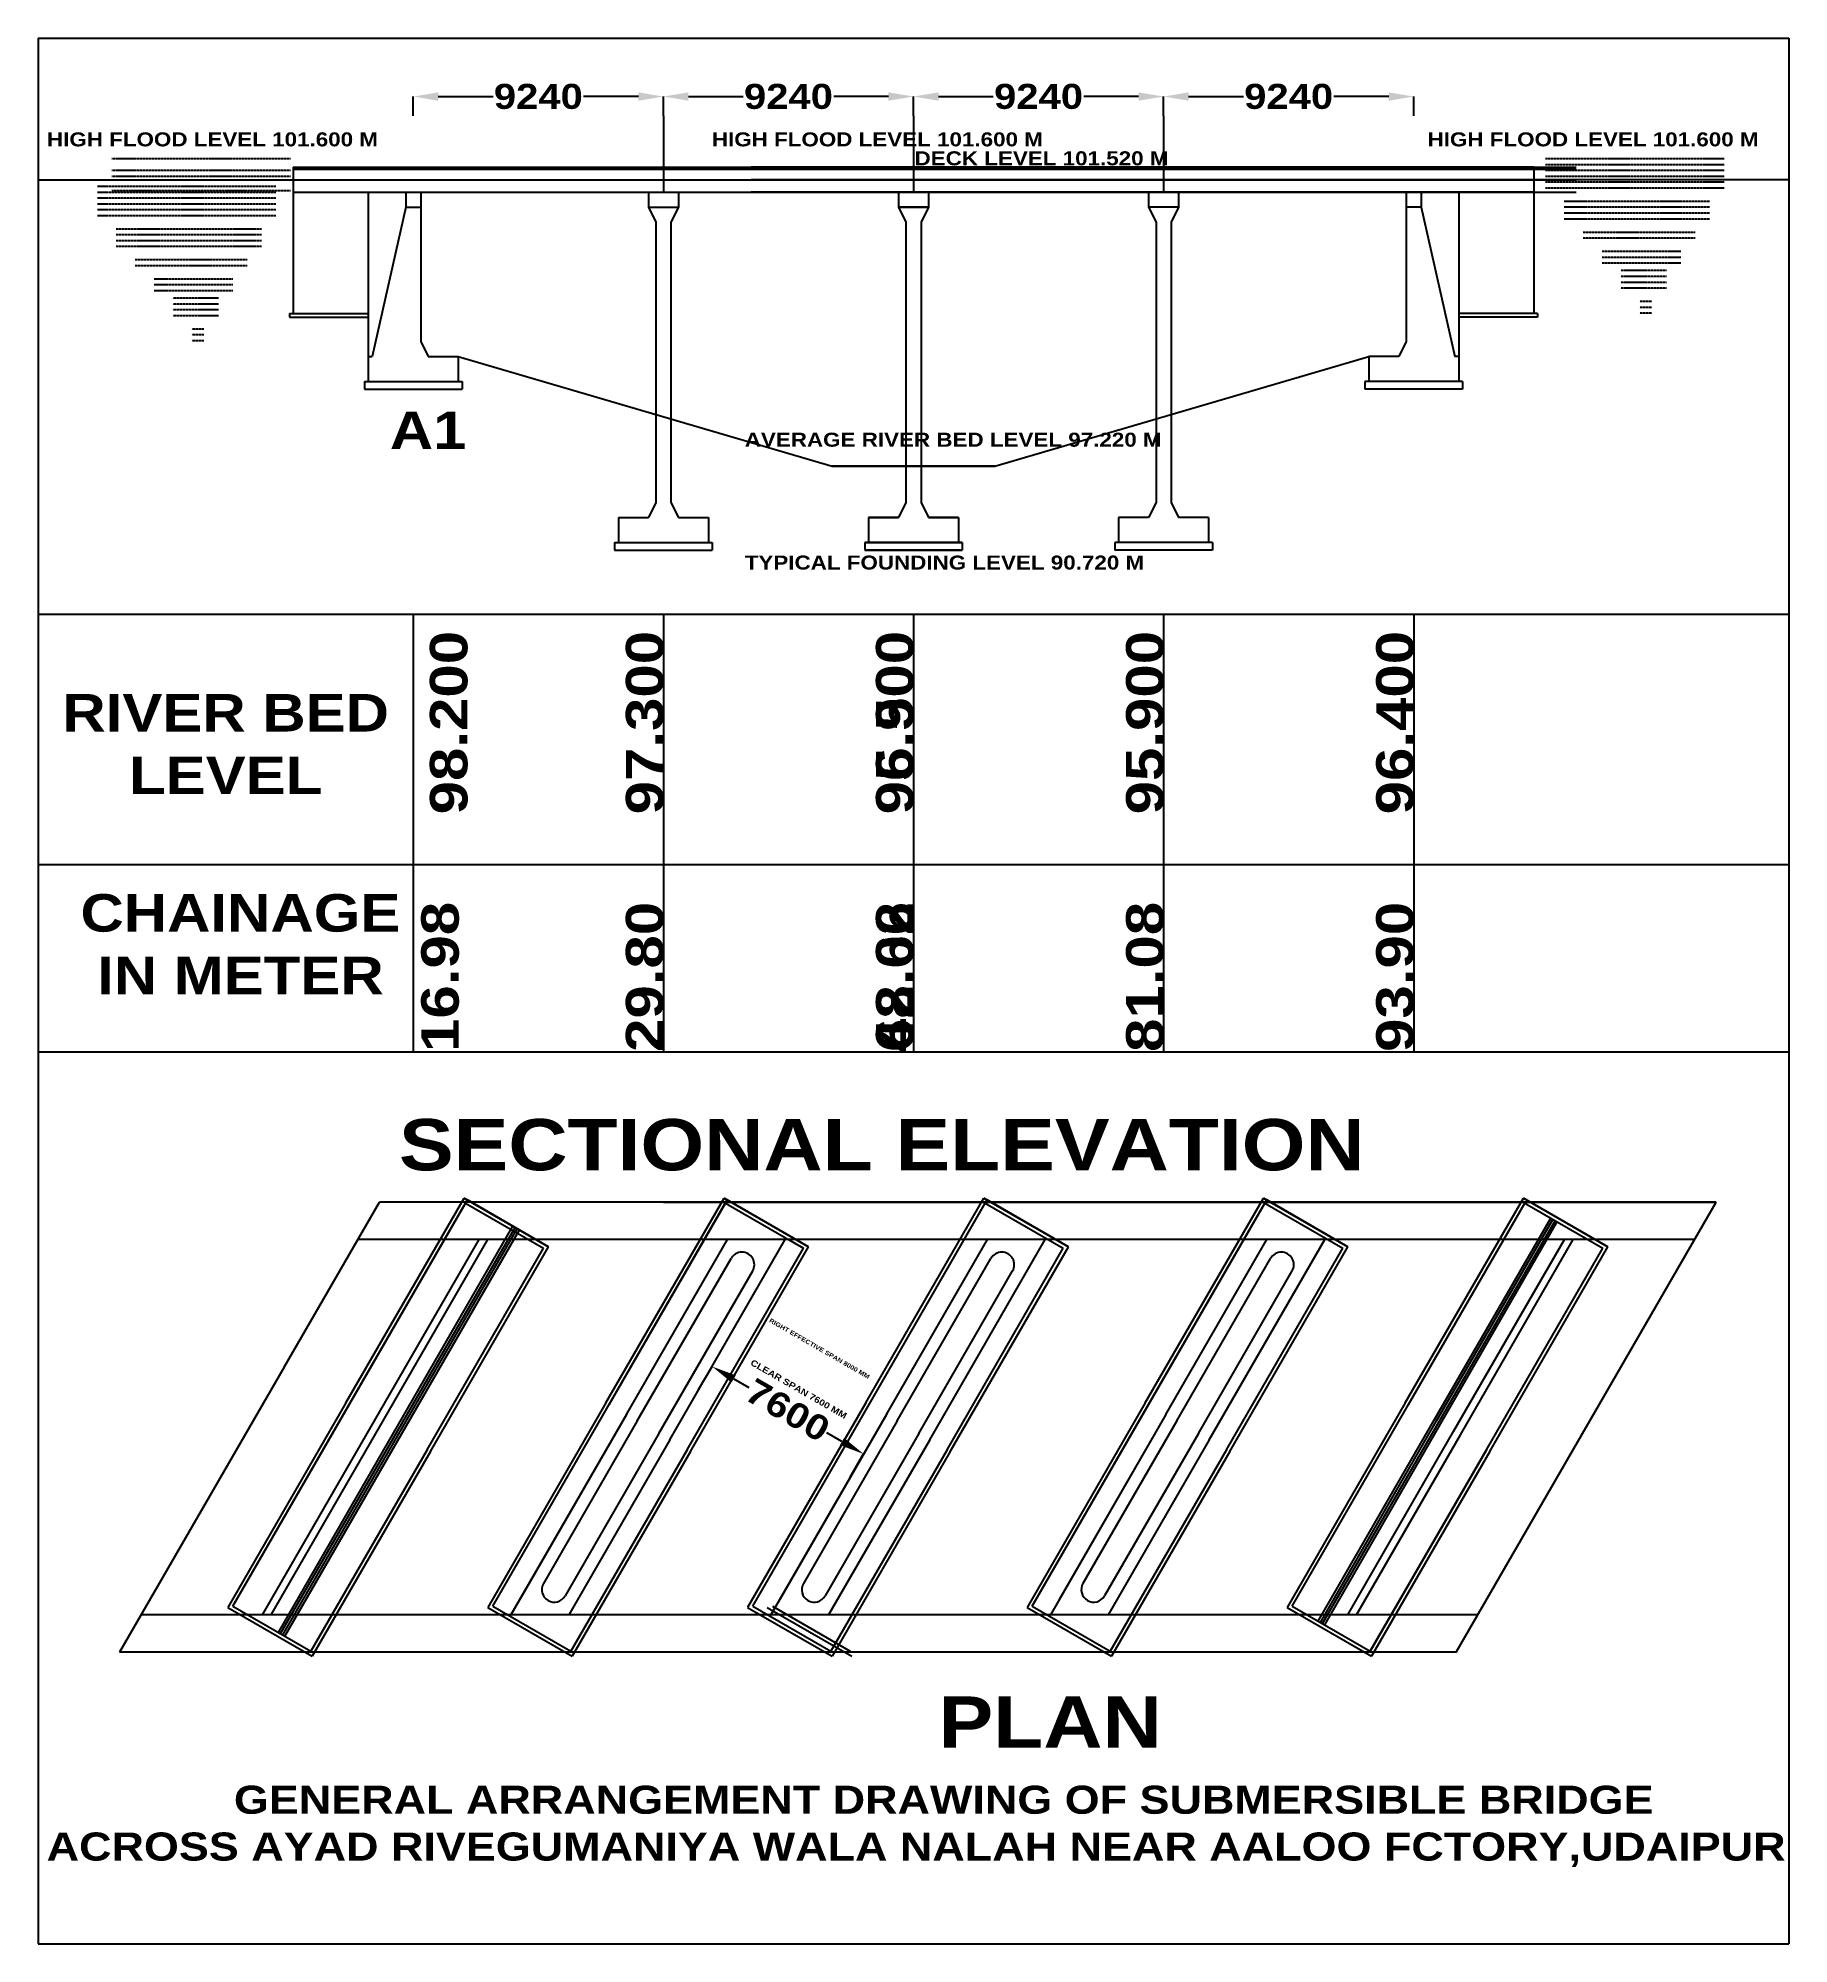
# Model space of a CAD drawing. Header units: millimetres. Extents: x -55849 to 14151, y -69701 to 6500.
import ezdxf

# ---------------------------------------------------------------- set-up
doc = ezdxf.new("R2010")
doc.units = ezdxf.units.MM
doc.linetypes.add('ACAD_ISO02W100', pattern=[15, 12, -3])
doc.styles.get("Standard").update_dxf_attribs({"font": 'ariblk.TTF'})
doc.dimstyles.new('ISO-25', dxfattribs={"dimtxt": 1000, "dimasz": 1000, "dimexe": 1.25, "dimexo": 0.625, "dimtad": 0, "dimtxsty": 'Standard', "dimcen": 75, "dimadec": 0, "dimazin": 0, "dimtfac": 1, "dimtmove": 0, "dimatfit": 2, "dimfxl": 0, "dimarcsym": 0})

# ---------------------------------------------------------------- blocks, each defined once
blk = doc.blocks.new('*D1')
at = {"color": 0, "lineweight": -2}
for p, q in [((-40849, 3390), (-40849, 4165)), ((-39849, 4164), (-37660, 4164)), ((-31849, 4164), (-34038, 4164)), ((-30849, 3390), (-30849, 4165))]:
    blk.add_line(p, q, dxfattribs=at)
at = {"color": 0}
for points in [[(-39849, 4331), (-39849, 3998), (-40849, 4164)], [(-31849, 4331), (-31849, 3998), (-30849, 4164)]]:
    blk.add_solid(points, dxfattribs=at)
at = {"layer": 'Defpoints', "color": 0}
for p in [(-30849, 4164), (-40849, 3389), (-30849, 3389)]:
    blk.add_point(p, dxfattribs=at)
at = {"color": 0, "insert": (-35849, 4164), "char_height": 1000, "attachment_point": 5}
blk.add_mtext('9240', dxfattribs=at)
blk = doc.blocks.new('*D2')
at = {"color": 0, "lineweight": -2}
for p, q in [((-30849, 3390), (-30849, 4165)), ((-29849, 4164), (-27660, 4164)), ((-21849, 4164), (-24038, 4164)), ((-20849, 3390), (-20849, 4165))]:
    blk.add_line(p, q, dxfattribs=at)
at = {"color": 0}
for points in [[(-29849, 4331), (-29849, 3998), (-30849, 4164)], [(-21849, 4331), (-21849, 3998), (-20849, 4164)]]:
    blk.add_solid(points, dxfattribs=at)
at = {"layer": 'Defpoints', "color": 0}
for p in [(-20849, 4164), (-30849, 3389), (-20849, 3389)]:
    blk.add_point(p, dxfattribs=at)
at = {"color": 0, "insert": (-25849, 4164), "char_height": 1000, "attachment_point": 5}
blk.add_mtext('9240', dxfattribs=at)
blk = doc.blocks.new('*D5')
at = {"color": 0, "lineweight": -2}
for p, q in [((-10849, 3390), (-10849, 4165)), ((-9849, 4164), (-7660, 4164)), ((-1849, 4164), (-4038, 4164)), ((-849, 3390), (-849, 4165))]:
    blk.add_line(p, q, dxfattribs=at)
at = {"color": 0}
for points in [[(-9849, 4331), (-9849, 3998), (-10849, 4164)], [(-1849, 4331), (-1849, 3998), (-849, 4164)]]:
    blk.add_solid(points, dxfattribs=at)
at = {"layer": 'Defpoints', "color": 0}
for p in [(-10849, 4164), (-10849, 3389), (-849, 3389)]:
    blk.add_point(p, dxfattribs=at)
at = {"color": 0, "insert": (-5849, 4164), "char_height": 1000, "attachment_point": 5}
blk.add_mtext('9240', dxfattribs=at)
blk = doc.blocks.new('*D6')
at = {"color": 0, "lineweight": -2}
for p, q in [((-20849, 3390), (-20849, 4165)), ((-19849, 4164), (-17660, 4164)), ((-11849, 4164), (-14038, 4164)), ((-10849, 3390), (-10849, 4165))]:
    blk.add_line(p, q, dxfattribs=at)
at = {"color": 0}
for points in [[(-19849, 4331), (-19849, 3998), (-20849, 4164)], [(-11849, 4331), (-11849, 3998), (-10849, 4164)]]:
    blk.add_solid(points, dxfattribs=at)
at = {"layer": 'Defpoints', "color": 0}
for p in [(-20849, 4164), (-20849, 3389), (-10849, 3389)]:
    blk.add_point(p, dxfattribs=at)
at = {"color": 0, "insert": (-15849, 4164), "char_height": 1000, "attachment_point": 5}
blk.add_mtext('9240', dxfattribs=at)
blk = doc.blocks.new('*D23')
at = {"color": 0, "lineweight": -2}
for p, q in [((-29440, -47540), (-28904, -46612)), ((-28038, -47113), (-27436, -47461)), ((-23708, -49613), (-24311, -49265)), ((-23377, -51040), (-22842, -50112))]:
    blk.add_line(p, q, dxfattribs=at)
at = {"color": 0}
for points in [[(-27955, -46969), (-28122, -47257), (-28905, -46613)], [(-23625, -49469), (-23792, -49757), (-22842, -50113)]]:
    blk.add_solid(points, dxfattribs=at)
at = {"layer": 'Defpoints', "color": 0}
for p in [(-29440, -47540), (-22842, -50113), (-23378, -51040)]:
    blk.add_point(p, dxfattribs=at)
at = {"color": 0, "insert": (-25873, -48363), "char_height": 1000, "attachment_point": 5, "rotation": 330}
blk.add_mtext('7600', dxfattribs=at)

msp = doc.modelspace()

# ---------------------------------------------------------------- linework, layer by layer
for p, q in [((-55849.128, 6500.189), (-55849.128, -69701.26)), ((-55849.128, 6500.189), (14150.872, 6500.189)), ((14150.872, 6500.189), (14150.872, -69701.26)), ((-30849.128, 3389.045), (-30849.128, 339.045)), ((-20849.128, 3389.045), (-20849.128, 339.045)), ((-20849.128, 3389.045), (-20849.128, 339.045)), ((-10849.128, 3389.045), (-10849.128, 339.045)), ((-55849.128, 839.045), (5644.458, 839.045)), ((-45649.128, 1339.045), (-45649.128, -4510.955)), ((-45649.128, 1339.045), (5644.458, 1339.045)), ((-45649.128, 1264.045), (5644.458, 1264.045)), ((3950.872, 1339.045), (-27342.715, 1339.045)), ((3950.872, 1264.045), (-27342.715, 1264.045)), ((14150.872, 839.045), (-27342.715, 839.045)), ((3950.872, 1339.045), (3950.872, -4510.955)), ((-45649.128, 339.045), (5644.458, 339.045)), ((-42649.128, 339.045), (-42649.128, -7232.633)), ((-41149.128, 339.045), (-41149.128, -260.955)), ((-40549.128, 339.045), (-40549.128, -5632.633)), ((-31449.128, 339.045), (-31449.128, -260.955)), ((-30249.128, 339.045), (-30249.128, -260.955)), ((3950.872, 339.045), (-27342.715, 339.045)), ((-21449.128, 339.045), (-21449.128, -260.955)), ((-21449.128, 339.045), (-21449.128, -260.955)), ((-20249.128, 339.045), (-20249.128, -260.955)), ((-20249.128, 339.045), (-20249.128, -260.955)), ((-11449.128, 339.045), (-11449.128, -260.955)), ((-10249.128, 339.045), (-10249.128, -260.955)), ((-1149.128, 339.045), (-1149.128, -5632.633)), ((-549.128, 339.045), (-549.128, -260.955)), ((950.872, 339.045), (950.872, -7232.633)), ((-41149.128, -260.955), (-42499.128, -6232.633)), ((-41149.128, -260.955), (-40549.128, -260.955)), ((-31449.128, -260.955), (-30249.128, -260.955)), ((-31449.128, -260.955), (-31149.128, -860.955)), ((-30249.128, -260.955), (-30549.128, -860.955)), ((-21449.128, -260.955), (-21149.128, -860.955)), ((-21449.128, -260.955), (-20249.128, -260.955)), ((-20249.128, -260.955), (-21449.128, -260.955)), ((-21449.128, -260.955), (-21149.128, -860.955)), ((-20249.128, -260.955), (-20549.128, -860.955)), ((-20249.128, -260.955), (-20549.128, -860.955)), ((-10249.128, -260.955), (-11449.128, -260.955)), ((-11449.128, -260.955), (-11149.128, -860.955)), ((-10249.128, -260.955), (-10549.128, -860.955)), ((-549.128, -260.955), (-1149.128, -260.955)), ((-549.128, -260.955), (800.872, -6232.633)), ((-31149.128, -860.955), (-31149.128, -12070.955)), ((-30549.128, -860.955), (-30549.128, -12070.955)), ((-21149.128, -860.955), (-21149.128, -12070.955)), ((-21149.128, -860.955), (-21149.128, -12070.955)), ((-20549.128, -860.955), (-20549.128, -12070.955)), ((-20549.128, -860.955), (-20549.128, -12070.955)), ((-11149.128, -860.955), (-11149.128, -12070.955)), ((-10549.128, -860.955), (-10549.128, -12070.955)), ((-45799.128, -4510.955), (-42649.128, -4510.955)), ((-45799.128, -4510.955), (-45799.128, -4660.955)), ((4100.872, -4510.955), (950.872, -4510.955)), ((4100.872, -4510.955), (4100.872, -4660.955)), ((-45799.128, -4660.955), (-42649.128, -4660.955)), ((4100.872, -4660.955), (950.872, -4660.955)), ((-40549.128, -5632.633), (-40249.128, -6232.633)), ((-1149.128, -5632.633), (-1449.128, -6232.633)), ((-42649.128, -6232.633), (-42499.128, -6232.633)), ((-40249.128, -6232.633), (-39049.128, -6232.633)), ((-39049.128, -6232.633), (-39049.128, -7232.633)), ((-39049.128, -6232.633), (-24098.62, -10610.955)), ((-17599.636, -10610.955), (-2649.128, -6232.633)), ((-1449.128, -6232.633), (-2649.128, -6232.633)), ((-2649.128, -6232.633), (-2649.128, -7232.633)), ((950.872, -6232.633), (800.872, -6232.633)), ((-42799.128, -7232.633), (-38899.128, -7232.633)), ((-42799.128, -7232.633), (-42799.128, -7532.633)), ((-42799.128, -7532.633), (-38899.128, -7532.633)), ((-38899.128, -7232.633), (-38899.128, -7532.633)), ((-2799.128, -7232.633), (-2799.128, -7532.633)), ((1100.872, -7232.633), (-2799.128, -7232.633)), ((1100.872, -7532.633), (-2799.128, -7532.633)), ((1100.872, -7232.633), (1100.872, -7532.633)), ((-24098.62, -10610.955), (-17599.636, -10610.955)), ((-24098.62, -10610.955), (-17599.636, -10610.955)), ((-17599.636, -10610.955), (-24098.62, -10610.955)), ((-17599.636, -10610.955), (-24098.62, -10610.955)), ((-31149.128, -12070.955), (-31449.128, -12670.955)), ((-30549.128, -12070.955), (-30249.128, -12670.955)), ((-21149.128, -12070.955), (-21449.128, -12670.955)), ((-21149.128, -12070.955), (-21449.128, -12670.955)), ((-20549.128, -12070.955), (-20249.128, -12670.955)), ((-20549.128, -12070.955), (-20249.128, -12670.955)), ((-11149.128, -12070.955), (-11449.128, -12670.955)), ((-10549.128, -12070.955), (-10249.128, -12670.955)), ((-32649.128, -12670.955), (-31449.128, -12670.955)), ((-32649.128, -12670.955), (-32649.128, -13670.955)), ((-30249.128, -12670.955), (-29049.128, -12670.955)), ((-29049.128, -12670.955), (-29049.128, -13670.955)), ((-22649.128, -12670.955), (-22649.128, -13670.955)), ((-22649.128, -12670.955), (-21449.128, -12670.955)), ((-21449.128, -12670.955), (-22649.128, -12670.955)), ((-22649.128, -12670.955), (-22649.128, -13670.955)), ((-20249.128, -12670.955), (-19049.128, -12670.955)), ((-19049.128, -12670.955), (-20249.128, -12670.955)), ((-19049.128, -12670.955), (-19049.128, -13670.955)), ((-19049.128, -12670.955), (-19049.128, -13670.955)), ((-12649.128, -12670.955), (-12649.128, -13670.955)), ((-11449.128, -12670.955), (-12649.128, -12670.955)), ((-9049.128, -12670.955), (-10249.128, -12670.955)), ((-9049.128, -12670.955), (-9049.128, -13670.955)), ((-32799.128, -13670.955), (-32799.128, -13970.955)), ((-32799.128, -13670.955), (-28899.128, -13670.955)), ((-28899.128, -13670.955), (-28899.128, -13970.955)), ((-22799.128, -13670.955), (-18899.128, -13670.955)), ((-22799.128, -13670.955), (-22799.128, -13970.955)), ((-18899.128, -13670.955), (-22799.128, -13670.955)), ((-22799.128, -13670.955), (-22799.128, -13970.955)), ((-18899.128, -13670.955), (-18899.128, -13970.955)), ((-18899.128, -13670.955), (-18899.128, -13970.955)), ((-8899.128, -13670.955), (-12799.128, -13670.955)), ((-12799.128, -13670.955), (-12799.128, -13970.955)), ((-8899.128, -13670.955), (-8899.128, -13970.955)), ((-32799.128, -13970.955), (-28899.128, -13970.955)), ((-22799.128, -13970.955), (-18899.128, -13970.955)), ((-18899.128, -13970.955), (-22799.128, -13970.955)), ((-8899.128, -13970.955), (-12799.128, -13970.955)), ((-55849.128, -16537.181), (14150.872, -16537.181)), ((-40849.128, -16537.181), (-40849.128, -34037.181)), ((-30849.128, -16537.181), (-30849.128, -34037.181)), ((-20849.128, -16537.181), (-20849.128, -34037.181)), ((-10849.128, -16537.181), (-10849.128, -34037.181)), ((-849.128, -16537.181), (-849.128, -34037.181)), ((-55849.128, -17037.181), (-55849.128, -34037.181)), ((-55849.128, -17037.181), (-55849.128, -34037.181)), ((-40849.128, -17037.181), (-40849.128, -34037.181)), ((-30849.128, -17037.181), (-30849.128, -34037.181)), ((-20849.128, -17037.181), (-20849.128, -34037.181)), ((-20849.128, -17037.181), (-20849.128, -34037.181)), ((-10849.128, -17037.181), (-10849.128, -34037.181)), ((-55849.128, -26537.181), (14150.872, -26537.181)), ((-55849.128, -34037.181), (14150.872, -34037.181)), ((-48061.769, -56194.416), (-38686.769, -39956.44)), ((-46009.845, -46640.38), (-42199.333, -40040.38)), ((-43541.673, -48065.38), (-38816.673, -39881.44)), ((-43541.673, -48065.38), (-38816.673, -39881.44)), ((-43411.769, -48140.38), (-38761.769, -40086.343)), ((-15872.161, -40040.38), (-42199.333, -40040.38)), ((-38816.673, -39881.44), (-35439.174, -41831.44)), ((-35439.174, -41831.44), (-38816.673, -39881.44)), ((-38816.673, -39881.44), (-35439.174, -41831.44)), ((-38761.769, -40086.343), (-35644.077, -41886.343)), ((-38761.769, -40086.343), (-35644.077, -41886.343)), ((-35439.174, -41831.44), (-38686.769, -39956.44)), ((-36656.771, -40040.38), (-37811.471, -40040.38)), ((-26264.466, -40040.38), (-37811.471, -40040.38)), ((-37669.464, -56194.416), (-28294.464, -39956.44)), ((-33149.368, -48065.38), (-28424.368, -39881.44)), ((-33149.368, -48065.38), (-28424.368, -39881.44)), ((-33019.464, -48140.38), (-28369.464, -40086.343)), ((62.706, -40040.38), (-30895.761, -40040.38)), ((-30849.128, -40040.38), (11239.706, -40040.38)), ((-25479.771, -40040.38), (-30675.923, -40040.38)), ((-15087.466, -40040.38), (-30675.923, -40040.38)), ((-4695.161, -40040.38), (-30111.065, -40040.38)), ((-28424.368, -39881.44), (-25046.869, -41831.44)), ((-25046.869, -41831.44), (-28424.368, -39881.44)), ((-28424.368, -39881.44), (-25046.869, -41831.44)), ((-28369.464, -40086.343), (-25251.773, -41886.343)), ((-25046.869, -41831.44), (-28294.464, -39956.44)), ((-27277.159, -56194.416), (-17902.159, -39956.44)), ((-22757.063, -48065.38), (-18032.063, -39881.44)), ((-22757.063, -48065.38), (-18032.063, -39881.44)), ((-22627.159, -48140.38), (-17977.159, -40086.343)), ((11239.706, -40040.38), (-19718.761, -40040.38)), ((-18032.063, -39881.44), (-14654.564, -41831.44)), ((-14654.564, -41831.44), (-18032.063, -39881.44)), ((-18032.063, -39881.44), (-14654.564, -41831.44)), ((-17977.159, -40086.343), (-14859.468, -41886.343)), ((-17977.159, -40086.343), (-14859.468, -41886.343)), ((-14654.564, -41831.44), (-17902.159, -39956.44)), ((-16100.159, -56194.416), (-6725.159, -39956.44)), ((-11580.063, -48065.38), (-6855.063, -39881.44)), ((-11580.063, -48065.38), (-6855.063, -39881.44)), ((-11450.159, -48140.38), (-6800.159, -40086.343)), ((-6855.063, -39881.44), (-3477.564, -41831.44)), ((-3477.564, -41831.44), (-6855.063, -39881.44)), ((-6855.063, -39881.44), (-3477.564, -41831.44)), ((-6800.159, -40086.343), (-3682.468, -41886.343)), ((-6800.159, -40086.343), (-3682.468, -41886.343)), ((-3477.564, -41831.44), (-6725.159, -39956.44)), ((-1187.758, -48065.38), (3537.242, -39881.44)), ((-1057.854, -48140.38), (3592.146, -40086.343)), ((3537.242, -39881.44), (6914.741, -41831.44)), ((6914.741, -41831.44), (3537.242, -39881.44)), ((3592.146, -40086.343), (6709.837, -41886.343)), ((4657.913, -51440.38), (11239.706, -40040.38)), ((-46243.115, -57244.416), (-36868.115, -41006.44)), ((-46156.513, -57294.416), (-36781.513, -41056.44)), ((-46069.91, -57344.416), (-36694.91, -41106.44)), ((-18.624, -48740.38), (4631.376, -40686.343)), ((67.979, -48790.38), (4717.979, -40736.343)), ((154.581, -48840.38), (4804.581, -40786.343)), ((241.184, -48890.38), (4891.184, -40836.343)), ((-46875.87, -56540.38), (-38215.616, -41540.38)), ((-46529.46, -56540.38), (-37869.206, -41540.38)), ((-45983.308, -57394.416), (-36608.308, -41156.44)), ((-15583.486, -41540.38), (-43065.359, -41540.38)), ((-40294.077, -49940.38), (-35644.077, -41886.343)), ((-40294.077, -49940.38), (-35644.077, -41886.343)), ((-40164.174, -50015.38), (-35439.174, -41831.44)), ((-40164.174, -50015.38), (-35439.174, -41831.44)), ((-25975.791, -41540.38), (-38215.616, -41540.38)), ((-32326.644, -48540.38), (-28285.192, -41540.38)), ((-32326.644, -48540.38), (-28285.192, -41540.38)), ((-25191.096, -41540.38), (-30675.923, -41540.38)), ((-14798.791, -41540.38), (-30675.923, -41540.38)), ((-30594.593, -49540.38), (-25975.791, -41540.38)), ((-30594.593, -49540.38), (-25975.791, -41540.38)), ((-4406.486, -41540.38), (-30111.065, -41540.38)), ((-29901.773, -49940.38), (-25251.773, -41886.343)), ((-29901.773, -49940.38), (-25251.773, -41886.343)), ((-29771.869, -50015.38), (-25046.869, -41831.44)), ((-29771.869, -50015.38), (-25046.869, -41831.44)), ((-25850.999, -41540.38), (-25251.773, -41886.343)), ((-21934.339, -48540.38), (-17892.887, -41540.38)), ((-21934.339, -48540.38), (-17892.887, -41540.38)), ((-20202.288, -49540.38), (-15583.486, -41540.38)), ((-20202.288, -49540.38), (-15583.486, -41540.38)), ((10373.681, -41540.38), (-19718.761, -41540.38)), ((-19509.468, -49940.38), (-14859.468, -41886.343)), ((-19509.468, -49940.38), (-14859.468, -41886.343)), ((-19379.564, -50015.38), (-14654.564, -41831.44)), ((-19379.564, -50015.38), (-14654.564, -41831.44)), ((-10757.339, -48540.38), (-6715.887, -41540.38)), ((-10757.339, -48540.38), (-6715.887, -41540.38)), ((-9025.288, -49540.38), (-4406.486, -41540.38)), ((-9025.288, -49540.38), (-4406.486, -41540.38)), ((-8332.468, -49940.38), (-3682.468, -41886.343)), ((-8332.468, -49940.38), (-3682.468, -41886.343)), ((-8202.564, -50015.38), (-3477.564, -41831.44)), ((-8202.564, -50015.38), (-3477.564, -41831.44)), ((760.799, -49190.38), (5177.529, -41540.38)), ((1020.607, -49340.38), (5523.939, -41540.38)), ((2059.837, -49940.38), (6709.837, -41886.343)), ((2059.837, -49940.38), (6709.837, -41886.343)), ((2189.741, -50015.38), (6914.741, -41831.44)), ((-31893.631, -48790.38), (-28143.631, -42295.189)), ((-31893.631, -48790.38), (-28143.631, -42295.189)), ((-21501.326, -48790.38), (-17751.326, -42295.189)), ((-21501.326, -48790.38), (-17751.326, -42295.189)), ((-10324.326, -48790.38), (-6574.326, -42295.189)), ((-10324.326, -48790.38), (-6574.326, -42295.189)), ((-31027.606, -49290.38), (-27277.606, -42795.189)), ((-31027.606, -49290.38), (-27277.606, -42795.189)), ((-20635.301, -49290.38), (-16885.301, -42795.189)), ((-20635.301, -49290.38), (-16885.301, -42795.189)), ((-9458.301, -49290.38), (-5708.301, -42795.189)), ((-9458.301, -49290.38), (-5708.301, -42795.189)), ((-46009.845, -46640.38), (-52591.638, -58040.38)), ((-43541.673, -48065.38), (-48266.673, -56249.32)), ((-43541.673, -48065.38), (-48266.673, -56249.32)), ((-48061.769, -56194.416), (-43411.769, -48140.38)), ((-33149.368, -48065.38), (-37874.368, -56249.32)), ((-33149.368, -48065.38), (-37874.368, -56249.32)), ((-37669.464, -56194.416), (-33019.464, -48140.38)), ((-32326.644, -48540.38), (-36945.446, -56540.38)), ((-32326.644, -48540.38), (-36945.446, -56540.38)), ((-32326.644, -48540.38), (-36576.644, -55901.596)), ((-32326.644, -48540.38), (-36576.644, -55901.596)), ((-22757.063, -48065.38), (-27482.063, -56249.32)), ((-22757.063, -48065.38), (-27482.063, -56249.32)), ((-27277.159, -56194.416), (-22627.159, -48140.38)), ((-21934.339, -48540.38), (-26553.141, -56540.38)), ((-21934.339, -48540.38), (-26553.141, -56540.38)), ((-21934.339, -48540.38), (-26184.339, -55901.596)), ((-21934.339, -48540.38), (-26184.339, -55901.596)), ((-11580.063, -48065.38), (-16305.063, -56249.32)), ((-11580.063, -48065.38), (-16305.063, -56249.32)), ((-16100.159, -56194.416), (-11450.159, -48140.38)), ((-10757.339, -48540.38), (-15376.141, -56540.38)), ((-10757.339, -48540.38), (-15376.141, -56540.38)), ((-10757.339, -48540.38), (-15007.339, -55901.596)), ((-10757.339, -48540.38), (-15007.339, -55901.596)), ((-1187.758, -48065.38), (-5912.758, -56249.32)), ((-5707.854, -56194.416), (-1057.854, -48140.38)), ((-4668.624, -56794.416), (-18.624, -48740.38)), ((-4668.624, -56794.416), (-18.624, -48740.38)), ((-31893.631, -48790.38), (-35643.631, -55285.57)), ((-31893.631, -48790.38), (-35643.631, -55285.57)), ((-31893.631, -48790.38), (-35643.631, -55285.57)), ((-31893.631, -48790.38), (-35643.631, -55285.57)), ((-31027.606, -49290.38), (-34777.606, -55785.57)), ((-31027.606, -49290.38), (-34777.606, -55785.57)), ((-31027.606, -49290.38), (-34777.606, -55785.57)), ((-31027.606, -49290.38), (-34777.606, -55785.57)), ((-21501.326, -48790.38), (-25251.326, -55285.57)), ((-21501.326, -48790.38), (-25251.326, -55285.57)), ((-21501.326, -48790.38), (-25251.326, -55285.57)), ((-21501.326, -48790.38), (-25251.326, -55285.57)), ((-20635.301, -49290.38), (-24385.301, -55785.57)), ((-20635.301, -49290.38), (-24385.301, -55785.57)), ((-20635.301, -49290.38), (-24385.301, -55785.57)), ((-20635.301, -49290.38), (-24385.301, -55785.57)), ((-10324.326, -48790.38), (-14074.326, -55285.57)), ((-10324.326, -48790.38), (-14074.326, -55285.57)), ((-10324.326, -48790.38), (-14074.326, -55285.57)), ((-10324.326, -48790.38), (-14074.326, -55285.57)), ((-9458.301, -49290.38), (-13208.301, -55785.57)), ((-9458.301, -49290.38), (-13208.301, -55785.57)), ((-9458.301, -49290.38), (-13208.301, -55785.57)), ((-9458.301, -49290.38), (-13208.301, -55785.57)), ((-4582.021, -56844.416), (67.979, -48790.38)), ((-4582.021, -56844.416), (67.979, -48790.38)), ((-4582.021, -56844.416), (67.979, -48790.38)), ((-4495.419, -56894.416), (154.581, -48840.38)), ((-4495.419, -56894.416), (154.581, -48840.38)), ((-4408.816, -56944.416), (241.184, -48890.38)), ((-3482.726, -56540.38), (760.799, -49190.38)), ((-3136.315, -56540.38), (1020.607, -49340.38)), ((-40294.077, -49940.38), (-44944.077, -57994.416)), ((-40294.077, -49940.38), (-44944.077, -57994.416)), ((-40164.174, -50015.38), (-44889.174, -58199.32)), ((-40164.174, -50015.38), (-44889.174, -58199.32)), ((-30594.593, -49540.38), (-34636.045, -56540.38)), ((-30594.593, -49540.38), (-34636.045, -56540.38)), ((-30594.593, -49540.38), (-34636.045, -56540.38)), ((-30594.593, -49540.38), (-34636.045, -56540.38)), ((-29901.773, -49940.38), (-34551.773, -57994.416)), ((-29901.773, -49940.38), (-34551.773, -57994.416)), ((-29771.869, -50015.38), (-34496.869, -58199.32)), ((-29771.869, -50015.38), (-34496.869, -58199.32)), ((-20202.288, -49540.38), (-24243.74, -56540.38)), ((-20202.288, -49540.38), (-24243.74, -56540.38)), ((-20202.288, -49540.38), (-24243.74, -56540.38)), ((-20202.288, -49540.38), (-24243.74, -56540.38)), ((-19509.468, -49940.38), (-24159.468, -57994.416)), ((-19509.468, -49940.38), (-24159.468, -57994.416)), ((-19379.564, -50015.38), (-24104.564, -58199.32)), ((-19379.564, -50015.38), (-24104.564, -58199.32)), ((-9025.288, -49540.38), (-13066.74, -56540.38)), ((-9025.288, -49540.38), (-13066.74, -56540.38)), ((-9025.288, -49540.38), (-13066.74, -56540.38)), ((-9025.288, -49540.38), (-13066.74, -56540.38)), ((-8332.468, -49940.38), (-12982.468, -57994.416)), ((-8332.468, -49940.38), (-12982.468, -57994.416)), ((-8202.564, -50015.38), (-12927.564, -58199.32)), ((-8202.564, -50015.38), (-12927.564, -58199.32)), ((2059.837, -49940.38), (-2590.163, -57994.416)), ((-2590.163, -57994.416), (2059.837, -49940.38)), ((2189.741, -50015.38), (-2535.259, -58199.32)), ((847.401, -58040.38), (4657.913, -51440.38)), ((-48266.673, -56249.32), (-44889.174, -58199.32)), ((-48266.673, -56249.32), (-44889.174, -58199.32)), ((-48061.769, -56194.416), (-44944.077, -57994.416)), ((-48061.769, -56194.416), (-44944.077, -57994.416)), ((-37874.368, -56249.32), (-34496.869, -58199.32)), ((-37874.368, -56249.32), (-34496.869, -58199.32)), ((-37669.464, -56194.416), (-34551.773, -57994.416)), ((-37669.464, -56194.416), (-34551.773, -57994.416)), ((-27482.063, -56249.32), (-24104.564, -58199.32)), ((-27482.063, -56249.32), (-24104.564, -58199.32)), ((-27277.159, -56194.416), (-24159.468, -57994.416)), ((-27277.159, -56194.416), (-24159.468, -57994.416)), ((-26697.368, -56249.32), (-23319.869, -58199.32)), ((-26697.368, -56249.32), (-23319.869, -58199.32)), ((-26492.464, -56194.416), (-23374.773, -57994.416)), ((-26492.464, -56194.416), (-23374.773, -57994.416)), ((-16305.063, -56249.32), (-12927.564, -58199.32)), ((-16305.063, -56249.32), (-12927.564, -58199.32)), ((-16100.159, -56194.416), (-12982.468, -57994.416)), ((-16100.159, -56194.416), (-12982.468, -57994.416)), ((-5912.758, -56249.32), (-2535.259, -58199.32)), ((-5707.854, -56194.416), (-2590.163, -57994.416)), ((-24243.74, -56540.38), (-51725.613, -56540.38)), ((-34636.045, -56540.38), (-41852.923, -56540.38)), ((-9463.573, -56540.38), (-30895.761, -56540.38)), ((-23459.045, -56540.38), (-30675.923, -56540.38)), ((-13066.74, -56540.38), (-30111.065, -56540.38)), ((1713.427, -56540.38), (-19718.761, -56540.38)), ((-26264.466, -58040.38), (-52591.638, -58040.38)), ((-36656.771, -58040.38), (-41852.923, -58040.38)), ((-10329.599, -58040.38), (-30895.761, -58040.38)), ((-25479.771, -58040.38), (-30675.923, -58040.38)), ((-15087.466, -58040.38), (-30111.065, -58040.38)), ((847.401, -58040.38), (-19718.761, -58040.38)), ((-55849.128, -69701.26), (14150.872, -69701.26))]:
    msp.add_line(p, q)
at = {"linetype": 'ACAD_ISO02W100'}
for p, q in [((-45760.188, 1670.196), (-52899.771, 1670.196)), ((11557.045, 1670.196), (4417.462, 1670.196)), ((-45760.188, 1202.196), (-52899.771, 1202.196)), ((-45760.188, 968.196), (-52899.771, 968.196)), ((11557.045, 1436.196), (4417.462, 1436.196)), ((11557.045, 1202.196), (4417.462, 1202.196)), ((11557.045, 1202.196), (4417.462, 1202.196)), ((11557.045, 1202.196), (4417.462, 1202.196)), ((11557.045, 968.196), (4417.462, 968.196)), ((11557.045, 968.196), (4417.462, 968.196)), ((-46339.687, 567.316), (-53479.27, 567.316)), ((-46339.687, 333.316), (-53479.27, 333.316)), ((-46339.687, 99.316), (-53479.27, 99.316)), ((-46339.687, 99.316), (-53479.27, 99.316)), ((-46339.687, 99.316), (-53479.27, 99.316)), ((-45763.781, 397.316), (-52903.364, 397.316)), ((11557.045, 734.196), (4417.462, 734.196)), ((11557.045, 734.196), (4417.462, 734.196)), ((11557.045, 500.196), (4417.462, 500.196)), ((-46339.687, -134.684), (-53479.27, -134.684)), ((-46339.687, -134.684), (-53479.27, -134.684)), ((-46339.687, -368.684), (-53479.27, -368.684)), ((-46339.687, -368.684), (-53479.27, -368.684)), ((-46339.687, -602.684), (-53479.27, -602.684)), ((-46339.687, -602.684), (-52148.991, -602.684)), ((10981.139, -31.804), (5171.835, -31.804)), ((10981.139, -265.804), (5171.835, -265.804)), ((10981.139, -265.804), (5171.835, -265.804)), ((10981.139, -265.804), (5171.835, -265.804)), ((10981.139, -265.804), (5171.835, -265.804)), ((10981.139, -265.804), (5171.835, -265.804)), ((10981.139, -499.804), (5171.835, -499.804)), ((10981.139, -733.804), (5171.835, -733.804)), ((-46915.593, -1134.684), (-52724.897, -1134.684)), ((-46915.593, -1368.684), (-52724.897, -1368.684)), ((-46915.593, -1368.684), (-52724.897, -1368.684)), ((-46915.593, -1368.684), (-52724.897, -1368.684)), ((-46915.593, -1368.684), (-52724.897, -1368.684)), ((-46915.593, -1368.684), (-52724.897, -1368.684)), ((10405.233, -1265.804), (5926.208, -1265.804)), ((10405.233, -1499.804), (5926.208, -1499.804)), ((10405.233, -1499.804), (5926.208, -1499.804)), ((10405.233, -1499.804), (5926.208, -1499.804)), ((-46915.593, -1602.684), (-52724.897, -1602.684)), ((-46915.593, -1836.684), (-52724.897, -1836.684)), ((-46915.593, -1602.684), (-51394.618, -1602.684)), ((9829.327, -2031.804), (6680.582, -2031.804)), ((9829.327, -2265.804), (6680.582, -2265.804)), ((9829.327, -2265.804), (6680.582, -2265.804)), ((-47491.499, -2368.684), (-51970.524, -2368.684)), ((-47491.499, -2602.684), (-51970.524, -2602.684)), ((-47491.499, -2602.684), (-51970.524, -2602.684)), ((-47491.499, -2602.684), (-51970.524, -2602.684)), ((-47491.499, -2602.684), (-50640.245, -2602.684)), ((9829.327, -2499.804), (6680.582, -2499.804)), ((9253.421, -2797.804), (7434.955, -2797.804)), ((9253.421, -3031.804), (7434.955, -3031.804)), ((-48067.405, -3134.684), (-51216.151, -3134.684)), ((-48067.405, -3368.684), (-51216.151, -3368.684)), ((-48067.405, -3368.684), (-51216.151, -3368.684)), ((-48067.405, -3602.684), (-51216.151, -3602.684)), ((-48067.405, -3602.684), (-49885.872, -3602.684)), ((9253.421, -3265.804), (7434.955, -3265.804)), ((9253.421, -3499.804), (7434.955, -3499.804)), ((-48643.311, -3900.684), (-50461.778, -3900.684)), ((-48643.311, -4134.684), (-50461.778, -4134.684)), ((-48643.311, -4368.684), (-50461.778, -4368.684)), ((8677.515, -4031.804), (8189.328, -4031.804)), ((8677.515, -4265.804), (8189.328, -4265.804)), ((8677.515, -4499.804), (8189.328, -4499.804)), ((-48643.311, -4602.684), (-50461.778, -4602.684)), ((-49219.217, -5134.684), (-49707.405, -5134.684)), ((-48643.311, -4602.684), (-49131.499, -4602.684)), ((-49219.217, -5368.684), (-49707.405, -5368.684)), ((-49219.217, -5602.684), (-49707.405, -5602.684)), ((-17599.636, -10610.955), (-19618.99, -10610.955))]:
    msp.add_line(p, q, dxfattribs=at)
for centre, start, end in [((-27710.618, -42545.189), 330, 150), ((-27710.618, -42545.189), 330, 150), ((-17318.313, -42545.189), 330, 150), ((-17318.314, -42545.189), 330, 150), ((-6141.313, -42545.189), 330, 150), ((-6141.314, -42545.189), 330, 150), ((-35210.618, -55535.57), 150, 330), ((-35210.618, -55535.57), 150, 330), ((-35210.618, -55535.57), 150, 330), ((-35210.618, -55535.57), 150, 330), ((-24818.314, -55535.57), 150, 330), ((-24818.314, -55535.57), 150, 330), ((-24818.313, -55535.57), 150, 330), ((-24818.313, -55535.57), 150, 330), ((-13641.314, -55535.57), 150, 330), ((-13641.314, -55535.57), 150, 330), ((-13641.313, -55535.57), 150, 330), ((-13641.313, -55535.57), 150, 330)]:
    msp.add_arc(centre, 500, start, end)

# ---------------------------------------------------------------- texts
for s, height, rotation, p in [('98.200', 1500, 90, (-38684.025, -24537.181)), ('97.300', 1500, 90, (-30849.128, -24537.181)), ('96.500', 1500, 90, (-20849.128, -24537.181)), ('95.900', 1500, 90, (-20849.128, -24537.181)), ('95.900', 1500, 90, (-10849.128, -24537.181)), ('96.400', 1500, 90, (-849.128, -24537.181)), ('16.98', 1500, 90, (-39030.767, -34037.181)), ('29.80', 1500, 90, (-30849.128, -34037.181)), ('68.06', 1500, 90, (-20849.128, -34037.181)), ('42.62', 1500, 90, (-20849.128, -34037.181)), ('81.08', 1500, 90, (-10849.128, -34037.181)), ('93.90', 1500, 90, (-849.128, -34037.181)), ('RIGHT EFFECTIVE SPAN 8000 MM', 175, 330, (-26638.627, -44826.143)), ('CLEAR SPAN 7600 MM', 250, 330, (-27394.892, -46533.462))]:
    msp.add_text(s, height=height, rotation=rotation).set_placement(p)
for s, insert, char_height, width, attachment_point in [('HIGH FLOOD LEVEL 101.600 M', (-55495.239, 2731.722), 560, 129966.81099, 1), ('HIGH FLOOD LEVEL 101.600 M', (-28911.545, 2731.722), 560, 129966.81099, 1), ('HIGH FLOOD LEVEL 101.600 M', (-295.66, 2731.722), 560, 129966.81099, 1), ('DECK LEVEL 101.520 M', (-20805.818, 1973.838), 560, 129966.81099, 1), ('A1', (-41788.072, -8430.777), 1500, 1743.2511, 1), ('AVERAGE RIVER BED LEVEL 97.220 M', (-27596.745, -9276.947), 560, 129966.81099, 1), ('TYPICAL FOUNDING LEVEL 90.720 M', (-27596.745, -14189.155), 560, 129966.81099, 1), ('RIVER BED LEVEL', (-48349.128, -21726.018), 1500, 15000, 5), ('CHAINAGE IN METER', (-47758.847, -29727.454), 1500, 15000, 5), ('SECTIONAL ELEVATION', (-41421.035, -36720.138), 2050.3125, 761350.22043, 1), ('PLAN', (-19847.443, -59807.454), 2050.3125, 761350.22043, 1), ('^I^IGENERAL ARRANGEMENT DRAWING OF SUBMERSIBLE BRIDGE\\P   ACROSS AYAD RIVEGUMANIYA WALA NALAH NEAR AALOO FCTORY,UDAIPUR', (-57004.478, -63375.679), 1123, 609080.17634, 1)]:
    msp.add_mtext(s, dxfattribs=dict(insert=insert, char_height=char_height, width=width, attachment_point=attachment_point))

# ---------------------------------------------------------------- dimensions: what is measured, and where the dimension line sits
for base, p1, p2, picture, middle in [((-30849.128, 4164.212), (-40849.128, 3389.045), (-30849.128, 3389.045), '*D1', (-35849.128, 4164.212)), ((-20849.128, 4164.212), (-30849.128, 3389.045), (-20849.128, 3389.045), '*D2', (-25849.128, 4164.212))]:
    dim = msp.add_linear_dim(base=base, p1=p1, p2=p2, text='9240', dimstyle='ISO-25')
    dim.commit()
    dim.dimension.update_dxf_attribs({"geometry": picture, "text_midpoint": middle})
for base, p1, p2, picture, middle in [((-20849.128, 4164.212), (-10849.128, 3389.045), (-20849.128, 3389.045), '*D6', (-15849.128, 4164.212)), ((-10849.128, 4164.212), (-849.128, 3389.045), (-10849.128, 3389.045), '*D5', (-5849.128, 4164.212))]:
    dim = msp.add_linear_dim(base=base, p1=p1, p2=p2, angle=180, text='9240', dimstyle='ISO-25')
    dim.commit()
    dim.dimension.update_dxf_attribs({"geometry": picture, "text_midpoint": middle})
dim = msp.add_aligned_dim(p1=(-29439.892, -47540.38), p2=(-23377.715, -51040.38), distance=1070.767, text='7600', dimstyle='ISO-25')
dim.commit()
dim.dimension.update_dxf_attribs({"geometry": '*D23', "text_midpoint": (-25873.42, -48363.068)})

doc.saveas('drawing.dxf')
